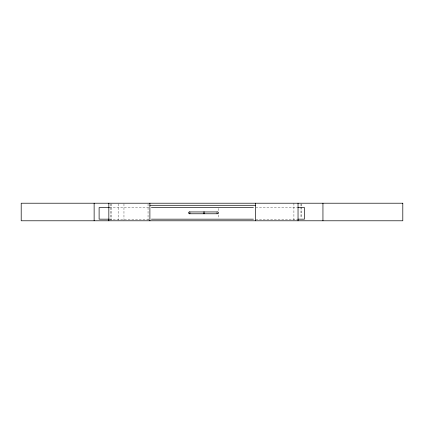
<?xml version="1.0" encoding="UTF-8"?>
<svg xmlns="http://www.w3.org/2000/svg" width="424" height="424" viewBox="0 0 424 424"><rect width="100%" height="100%" fill="white"/><g stroke="black" fill="none" stroke-linecap="round" stroke-linejoin="round"><path stroke-width="0.32" stroke-dasharray="2.12 1.59" d="M109.498 207.543L149.142 207.543M255.725 207.543L298.586 207.543M109.498 219.166L149.142 219.166M255.725 219.166L298.586 219.166M301.66 203.864L301.66 206.467M301.66 207.119L301.66 218.185M300.961 203.864L300.961 206.467M300.961 207.119L300.961 218.185M293.911 203.213L293.911 220.136M218.206 208.423L218.206 211.025M218.206 214.931L218.206 218.185M148.05 203.864L148.05 220.136M123.962 203.864L123.962 220.136M118.153 203.864L118.153 220.136M111.586 203.864L111.586 220.136M110.383 203.864L110.383 220.136"/><path stroke-width="0.64" d="M203.393 212.207L204.034 211.947L204.675 212.217M204.665 213.5L204.018 213.765L203.382 213.489M190.079 213.5C188.834 214.655 187.742 211.979 189.443 211.947L217.157 211.947M149.889 205.29L255.328 205.29M109.498 207.543L99.11 207.543L99.11 219.166L109.498 219.166M151.405 207.543L253.425 207.543M297.95 207.543L304.443 207.543L304.443 219.166L297.95 219.166M189.427 213.765L217.173 213.765M151.405 219.166L253.425 219.166M189.443 211.947L190.09 212.217M322.945 203.213L322.945 220.787M298.04 203.213L298.04 220.787M255.328 203.213L255.328 220.787M149.889 203.213L149.889 220.787M108.835 203.213L108.835 220.787M94.133 203.213L94.133 220.787M216.924 212.217A0.906 0.901 -90 0 1 218.201 212.207A0.906 0.901 -90 0 1 218.212 213.489A0.906 0.901 -90 0 1 216.934 213.5M402.8 203.213L21.2 203.213L21.2 220.787L402.8 220.787L402.8 203.213"/></g></svg>
